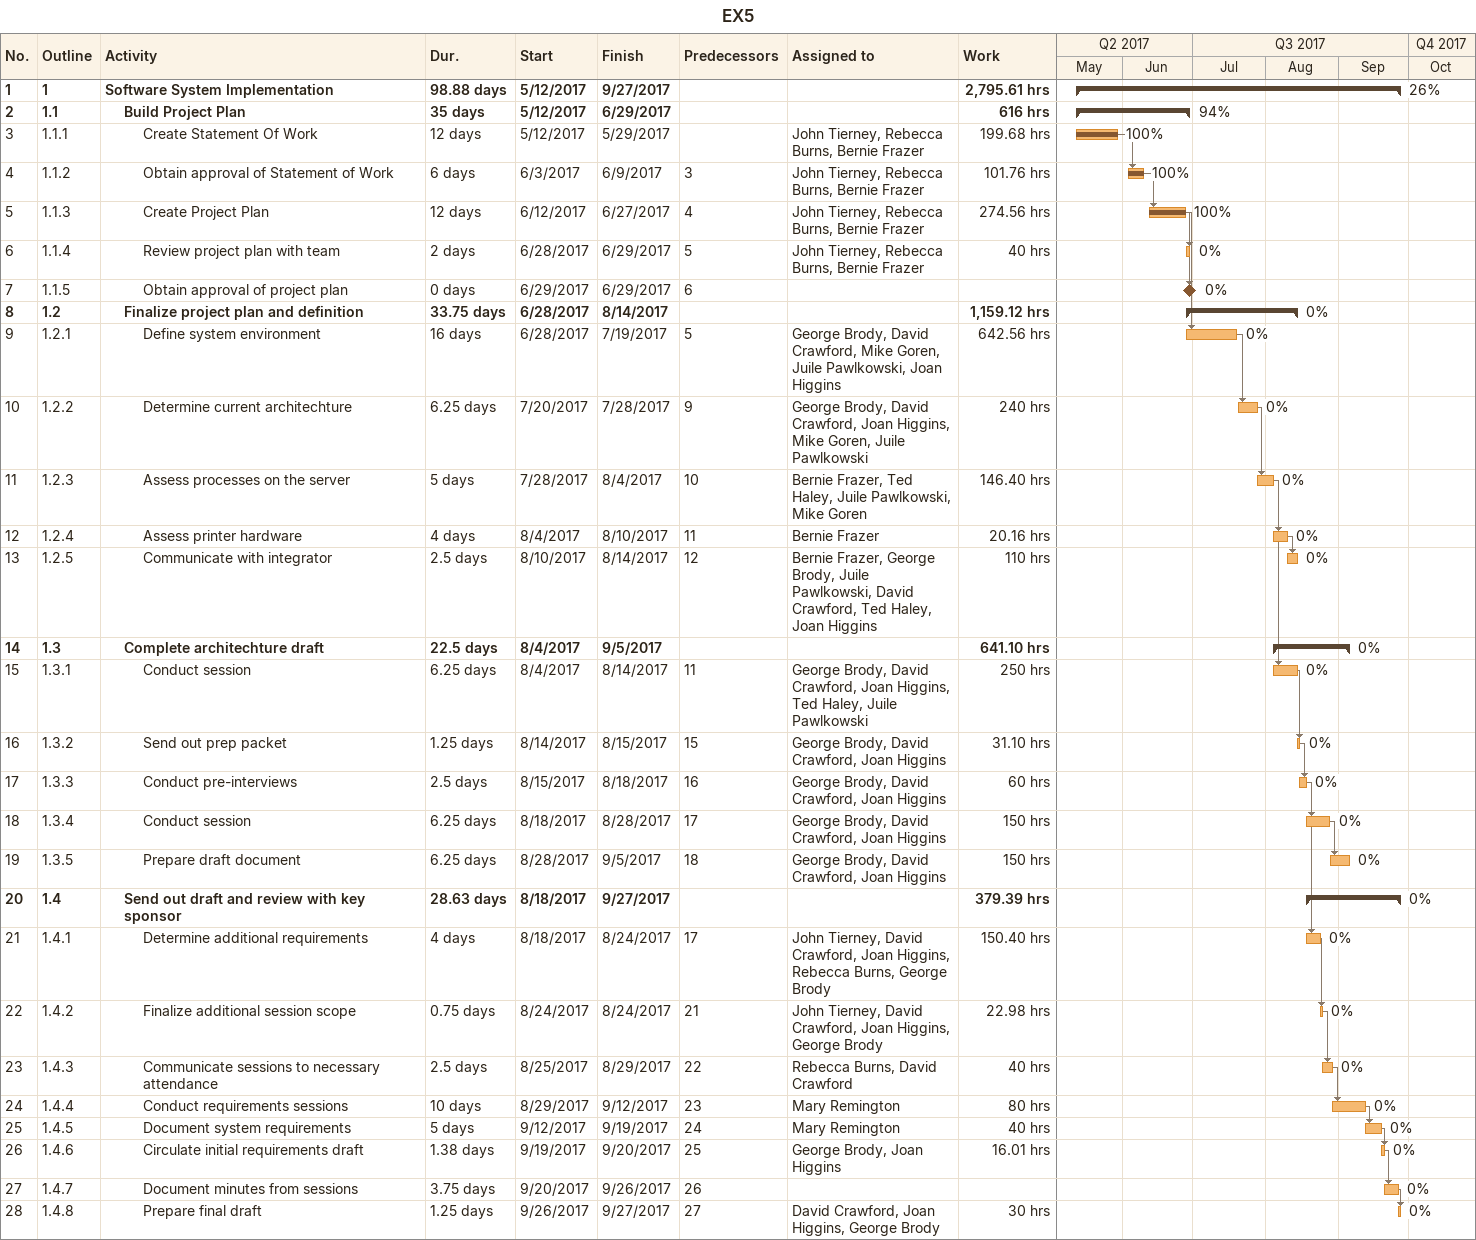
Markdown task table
EX5

| ID | WBS | Task | Duration | Start | Finish | Predecessors | Resources | % complete | Work (h) |
|---|---|---|---|---|---|---|---|---|---|
| 1 | 1 | **Software System Implementation** | 98.88d | 2017-05-12 | 2017-09-27 |  |  | 26 | 2795.61 |
| 2 | 1.1 | **Build Project Plan** | 35d | 2017-05-12 | 2017-06-29 |  |  | 94 | 616 |
| 3 | 1.1.1 | Create Statement Of Work | 12d | 2017-05-12 | 2017-05-29 |  | John Tierney, Rebecca Burns, Bernie Frazer | 100 | 199.68 |
| 4 | 1.1.2 | Obtain approval of Statement of Work | 6d | 2017-06-03 | 2017-06-09 | 3 | John Tierney, Rebecca Burns, Bernie Frazer | 100 | 101.76 |
| 5 | 1.1.3 | Create Project Plan | 12d | 2017-06-12 | 2017-06-27 | 4 | John Tierney, Rebecca Burns, Bernie Frazer | 100 | 274.56 |
| 6 | 1.1.4 | Review project plan with team | 2d | 2017-06-28 | 2017-06-29 | 5 | John Tierney, Rebecca Burns, Bernie Frazer | 0 | 40 |
| 7 | 1.1.5 | Obtain approval of project plan | 0d | 2017-06-29 | 2017-06-29 | 6 |  | 0 |  |
| 8 | 1.2 | **Finalize project plan and definition** | 33.75d | 2017-06-28 | 2017-08-14 |  |  | 0 | 1159.12 |
| 9 | 1.2.1 | Define system environment | 16d | 2017-06-28 | 2017-07-19 | 5 | George Brody, David Crawford, Mike Goren, Juile Pawlkowski, Joan Higgins | 0 | 642.56 |
| 10 | 1.2.2 | Determine current architechture | 6.25d | 2017-07-20 | 2017-07-28 | 9 | George Brody, David Crawford, Joan Higgins, Mike Goren, Juile Pawlkowski | 0 | 240 |
| 11 | 1.2.3 | Assess processes on the server | 5d | 2017-07-28 | 2017-08-04 | 10 | Bernie Frazer, Ted Haley, Juile Pawlkowski, Mike Goren | 0 | 146.40 |
| 12 | 1.2.4 | Assess printer hardware | 4d | 2017-08-04 | 2017-08-10 | 11 | Bernie Frazer | 0 | 20.16 |
| 13 | 1.2.5 | Communicate with integrator | 2.5d | 2017-08-10 | 2017-08-14 | 12 | Bernie Frazer, George Brody, Juile Pawlkowski, David Crawford, Ted Haley, Joan Higgins | 0 | 110 |
| 14 | 1.3 | **Complete architechture draft** | 22.5d | 2017-08-04 | 2017-09-05 |  |  | 0 | 641.10 |
| 15 | 1.3.1 | Conduct session | 6.25d | 2017-08-04 | 2017-08-14 | 11 | George Brody, David Crawford, Joan Higgins, Ted Haley, Juile Pawlkowski | 0 | 250 |
| 16 | 1.3.2 | Send out prep packet | 1.25d | 2017-08-14 | 2017-08-15 | 15 | George Brody, David Crawford, Joan Higgins | 0 | 31.10 |
| 17 | 1.3.3 | Conduct pre-interviews | 2.5d | 2017-08-15 | 2017-08-18 | 16 | George Brody, David Crawford, Joan Higgins | 0 | 60 |
| 18 | 1.3.4 | Conduct session | 6.25d | 2017-08-18 | 2017-08-28 | 17 | George Brody, David Crawford, Joan Higgins | 0 | 150 |
| 19 | 1.3.5 | Prepare draft document | 6.25d | 2017-08-28 | 2017-09-05 | 18 | George Brody, David Crawford, Joan Higgins | 0 | 150 |
| 20 | 1.4 | **Send out draft and review with key sponsor** | 28.63d | 2017-08-18 | 2017-09-27 |  |  | 0 | 379.39 |
| 21 | 1.4.1 | Determine additional requirements | 4d | 2017-08-18 | 2017-08-24 | 17 | John Tierney, David Crawford, Joan Higgins, Rebecca Burns, George Brody | 0 | 150.40 |
| 22 | 1.4.2 | Finalize additional session scope | 0.75d | 2017-08-24 | 2017-08-24 | 21 | John Tierney, David Crawford, Joan Higgins, George Brody | 0 | 22.98 |
| 23 | 1.4.3 | Communicate sessions to necessary attendance | 2.5d | 2017-08-25 | 2017-08-29 | 22 | Rebecca Burns, David Crawford | 0 | 40 |
| 24 | 1.4.4 | Conduct requirements sessions | 10d | 2017-08-29 | 2017-09-12 | 23 | Mary Remington | 0 | 80 |
| 25 | 1.4.5 | Document system requirements | 5d | 2017-09-12 | 2017-09-19 | 24 | Mary Remington | 0 | 40 |
| 26 | 1.4.6 | Circulate initial requirements draft | 1.38d | 2017-09-19 | 2017-09-20 | 25 | George Brody, Joan Higgins | 0 | 16.01 |
| 27 | 1.4.7 | Document minutes from sessions | 3.75d | 2017-09-20 | 2017-09-26 | 26 |  | 0 |  |
| 28 | 1.4.8 | Prepare final draft | 1.25d | 2017-09-26 | 2017-09-27 | 27 | David Crawford, Joan Higgins, George Brody | 0 | 30 |
